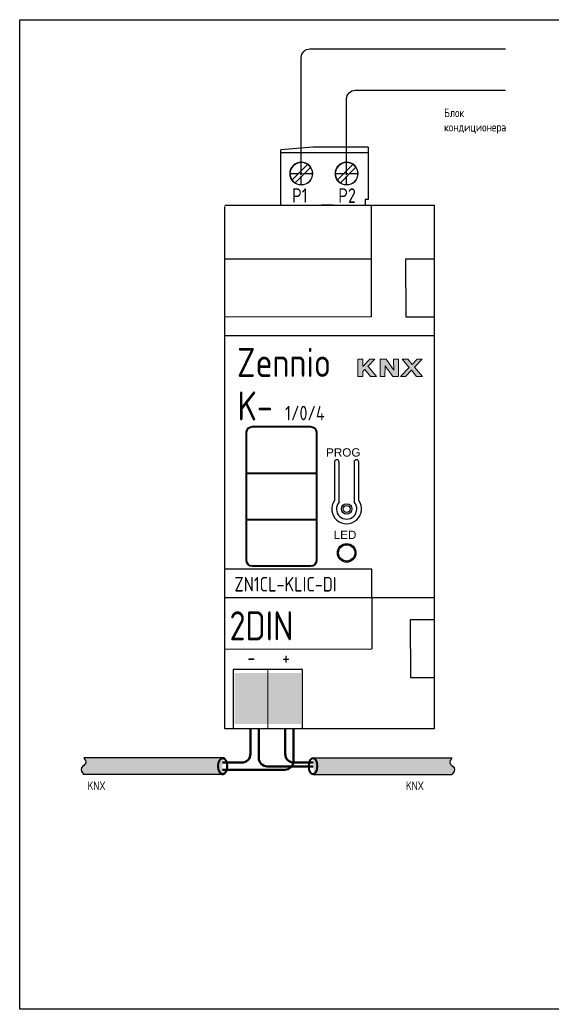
# Model space of a CAD drawing. Header units: millimetres. Extents: x -559267 to 14075, y 0 to 209897.
# Drawn here: x 1260 to 1414.5, y 0 to 287 of the extents above; entities that cross this region are included whole.
import ezdxf

# ---------------------------------------------------------------- set-up
doc = ezdxf.new("R2010")
doc.units = ezdxf.units.MM
doc.linetypes.add('CENTER2', pattern=[28.575, 19.05, -3.175, 3.175, -3.175])
doc.layers.add('Zennio модули', color=7, linetype='Continuous')
doc.styles.get("Standard").update_dxf_attribs({"font": 'arial.ttf'})
doc.styles.add('Unecom', font='GOST2304A_0.ttf', dxfattribs={"height": 2.5})

# ---------------------------------------------------------------- blocks, each defined once
blk = doc.blocks.new('*U37')
at = {"layer": 'Zennio модули', "color": 0, "linetype": 'CENTER2', "transparency": 16777216}
for p, q in [((0, 0.38), (0, 2.02)), ((-1.99, 0), (-0.38, 0)), ((0, -1.99), (0, -0.38)), ((0.38, 0), (1.98, 0))]:
    blk.add_line(p, q, dxfattribs=at)
at = {"layer": 'Zennio модули', "color": 0, "linetype": 'Continuous', "transparency": 16777216}
for p, q in [((0, -0.19), (0, 0.19)), ((-0.19, 0), (0.19, 0))]:
    blk.add_line(p, q, dxfattribs=at)
blk = doc.blocks.new('*U38')
at = {"layer": 'Zennio модули', "color": 0, "linetype": 'CENTER2', "transparency": 16777216}
for p, q in [((0, 0.38), (0, 2.02)), ((-1.99, 0), (-0.38, 0)), ((0.38, 0), (1.98, 0)), ((0, -1.99), (0, -0.38))]:
    blk.add_line(p, q, dxfattribs=at)
at = {"layer": 'Zennio модули', "color": 0, "linetype": 'Continuous', "transparency": 16777216}
for p, q in [((-0.19, 0), (0.19, 0)), ((0, -0.19), (0, 0.19))]:
    blk.add_line(p, q, dxfattribs=at)
blk = doc.blocks.new('Zennio KNX  to Daikin Industrial')
at = {"layer": 'Zennio модули', "lineweight": 13}
h = blk.add_hatch(color=256, dxfattribs=at)
h.dxf.hatch_style = 2
h.paths.add_polyline_path([(24.75, 17.24), (24.63, 17.39), (25.82, 18.6), (24.97, 18.6), (23.75, 17.36), (23.75, 17.36), (23.75, 18.6), (22.91, 18.6), (22.91, 15.66), (23.75, 15.66), (23.75, 16.5), (24.08, 16.84), (25.07, 15.66), (26.08, 15.66)])
h = blk.add_hatch(color=256, dxfattribs=at)
h.dxf.hatch_style = 2
h.paths.add_polyline_path([(27.74, 18.61), (29.05, 16.76), (29.04, 18.6), (29.88, 18.6), (29.88, 15.67), (28.91, 15.67), (27.56, 17.49), (27.55, 15.67), (26.72, 15.67), (26.72, 18.61)])
h = blk.add_hatch(color=256, dxfattribs=at)
h.dxf.hatch_style = 2
h.paths.add_polyline_path([(33.99, 15.66), (32.98, 15.66), (32.09, 16.72), (31.06, 15.66), (30.21, 15.66), (31.71, 17.18), (30.52, 18.6), (31.5, 18.6), (32.25, 17.73), (33.11, 18.6), (33.95, 18.6), (32.63, 17.27)])
at = {"layer": 'Zennio модули', "linetype": 'Continuous', "lineweight": 15}
h = blk.add_hatch(color=256, dxfattribs=at)
h.dxf.hatch_style = 1
h.paths.add_polyline_path([(7.41, -35.31), (1.7, -35.31), (1.7, -44.12), (7.41, -44.12)])
h = blk.add_hatch(color=1, dxfattribs=at)
h.dxf.hatch_style = 1
h.paths.add_polyline_path([(13.12, -35.31), (7.41, -35.31), (7.41, -44.12), (13.12, -44.12)])
at = {"layer": 'Zennio модули'}
for p, q in [((15.15, 55.1), (9.65, 54.6)), ((9.65, 45.1), (9.65, 54.6)), ((24.65, 55.1), (15.15, 55.1)), ((24.65, 55.1), (24.65, 46.1)), ((24.65, 54.1), (9.65, 54.1)), ((24.65, 46.1), (24.15, 46.1)), ((24.15, 46.1), (24.15, 45.1)), ((0, 45.1), (36, 45.1)), ((0, -44.9), (0, 44.9)), ((18.65, 45.1), (16.65, 45.1)), ((18.65, 45.1), (24.65, 45.1)), ((36, 45.1), (36, -44.9)), ((0, 22.67), (36, 22.67)), ((0, -22.33), (36, -22.33)), ((36, -44.9), (0, -44.9))]:
    blk.add_line(p, q, dxfattribs=at)
at = {"layer": 'Zennio модули', "lineweight": 13}
for p, q in [((14.23, 52.09), (11.59, 49.46)), ((14.72, 51.6), (12.09, 48.96)), ((22.02, 52.09), (19.39, 49.46)), ((22.51, 51.6), (19.88, 48.96)), ((23.75, 18.6), (22.91, 18.6)), ((22.91, 18.6), (22.91, 15.66)), ((24.97, 18.6), (23.75, 17.36)), ((23.75, 17.36), (23.75, 18.6)), ((23.75, 17.36), (23.75, 17.36)), ((24.63, 17.39), (25.82, 18.6)), ((24.75, 17.24), (24.63, 17.39)), ((26.08, 15.66), (24.75, 17.24)), ((25.82, 18.6), (24.97, 18.6)), ((26.72, 15.67), (26.72, 18.61)), ((26.72, 18.61), (27.74, 18.61)), ((27.56, 17.49), (27.55, 15.67)), ((28.91, 15.67), (27.56, 17.49)), ((27.74, 18.61), (29.05, 16.76)), ((29.05, 16.76), (29.04, 18.6)), ((29.04, 18.6), (29.88, 18.6)), ((29.88, 18.6), (29.88, 15.67)), ((30.21, 15.66), (31.71, 17.18)), ((31.71, 17.18), (30.52, 18.6)), ((30.52, 18.6), (31.5, 18.6)), ((31.5, 18.6), (32.25, 17.73)), ((32.25, 17.73), (33.11, 18.6)), ((33.95, 18.6), (32.63, 17.27)), ((32.63, 17.27), (33.99, 15.66)), ((33.11, 18.6), (33.95, 18.6)), ((22.91, 15.66), (23.75, 15.66)), ((23.75, 16.5), (24.08, 16.84)), ((23.75, 15.66), (23.75, 16.5)), ((24.08, 16.84), (25.07, 15.66)), ((25.07, 15.66), (26.08, 15.66)), ((27.55, 15.67), (26.72, 15.67)), ((29.88, 15.67), (28.91, 15.67)), ((31.06, 15.66), (30.21, 15.66)), ((32.09, 16.72), (31.06, 15.66)), ((32.98, 15.66), (32.09, 16.72)), ((33.99, 15.66), (32.98, 15.66))]:
    blk.add_line(p, q, dxfattribs=at)
at = {"layer": 'Zennio модули', "linetype": 'Continuous'}
for p, q in [((25.15, 45.1), (25.18, 25.9)), ((0, 35.86), (25.16, 35.9)), ((31.16, 35.85), (36, 35.86)), ((31.18, 25.85), (31.16, 35.85)), ((25.18, 25.9), (0, 25.86)), ((36, 25.86), (31.18, 25.85)), ((18.85, 0.93), (18.86, -5.67)), ((19.66, -5.95), (19.65, 0.93)), ((22.25, 0.93), (22.26, -5.94)), ((23.06, -5.66), (23.05, 0.94)), ((25.27, -22.33), (25.27, -31.2)), ((31.97, -26.15), (36, -26.14)), ((31.99, -36.15), (31.97, -26.15)), ((0, -31.24), (25.27, -31.2)), ((36, -36.14), (31.99, -36.15))]:
    blk.add_line(p, q, dxfattribs=at)
at = {"layer": 'Zennio модули', "lineweight": 35}
for p, q in [((3.76, -0.97), (15.76, -0.97)), ((15.76, -8.97), (3.76, -8.97))]:
    blk.add_line(p, q, dxfattribs=at)
at = {"layer": 'Zennio модули', "lineweight": 15}
blk.add_line((7.4, -34.74), (7.4, -44.9), dxfattribs=at)
at = {"layer": 'Zennio модули'}
for points in [[(25.27, -22.33), (25.27, -17.48), (0, -17.48)], [(13.38, -44.9), (13.38, -34.74), (1.43, -34.74), (1.43, -44.9)]]:
    blk.add_lwpolyline(points, dxfattribs=at)
at = {"layer": 'Zennio модули', "lineweight": 13}
for centre, radius in [((13.16, 50.53), 1.99), ((13.16, 50.53), 1.89), ((20.95, 50.53), 1.99), ((20.95, 50.53), 1.89)]:
    blk.add_circle(centre, radius, dxfattribs=at)
at = {"layer": 'Zennio модули', "linetype": 'Continuous'}
for centre, radius in [((20.96, -7.12), 0.9), ((20.96, -7.12), 0.6), ((20.97, -14.68), 1.6), ((20.97, -14.68), 1.4)]:
    blk.add_circle(centre, radius, dxfattribs=at)
for centre, radius, start, end in [((19.25, 0.93), 0.4, 0.1006, 180.1006), ((22.65, 0.93), 0.4, 0.1006, 180.1006), ((20.96, -7.12), 2.55, 145.5402, 34.6609), ((20.96, -7.12), 1.75, 138.0759, 42.1252)]:
    blk.add_arc(centre, radius, start, end, dxfattribs=at)
at = {"layer": 'Zennio модули', "lineweight": 35}
for points in [[(3.76, 6.07), (3.76, 6.6), (4.2, 7.03), (4.76, 7.03)], [(4.76, 7.03), (4.76, 7.03), (14.76, 7.03), (14.76, 7.03)], [(14.76, 7.03), (15.31, 7.03), (15.76, 6.6), (15.76, 6.07)], [(3.76, -16.01), (3.76, -16.01), (3.76, 6.07), (3.76, 6.07)], [(15.76, 6.07), (15.76, 6.07), (15.76, -16.01), (15.76, -16.01)], [(4.76, -16.97), (4.2, -16.97), (3.76, -16.54), (3.76, -16.01)], [(14.76, -16.97), (14.76, -16.97), (4.76, -16.97), (4.76, -16.97)], [(15.76, -16.01), (15.76, -16.54), (15.31, -16.97), (14.76, -16.97)]]:
    blk.add_open_spline(points, degree=3, dxfattribs=at)
at = {"layer": 'Zennio модули', "linetype": 'CENTER2'}
for name, p in [('*U38', (13.16, 50.53)), ('*U37', (20.95, 50.53))]:
    blk.add_blockref(name, p, dxfattribs=at)
at = {"style": 'Unecom'}
blk.add_attdef('АДРЕС', (10.39, 8.11), '', height=2.5, dxfattribs=at)
at = {"layer": 'Zennio модули', "lineweight": 13, "style": 'Unecom'}
for s, height, p in [('Zennio', 5, (2.11, 15.56)), ('K-', 5, (2.2, 8.07)), ('ZN1CL-KLIC-DI', 2.5, (1.67, -21.32)), ('2DIN', 5, (0.81, -29.72))]:
    blk.add_text(s, height=height, dxfattribs=at).set_placement(p)
at = {"layer": 'Zennio модули'}
for s, p in [('PROG', (17.42, 1.87)), ('LED', (18.73, -12.29))]:
    blk.add_text(s, height=1.439, dxfattribs=at).set_placement(p)
at = {"layer": 'Zennio модули', "lineweight": 13, "char_height": 2.5, "attachment_point": 1, "style": 'Unecom'}
for s, insert, width in [('P1', (11.57, 48), 3.9263), ('P2', (19.52, 48), 3.9263), ('\\pxqc;-', (0.82, -31.44), 7.4694), ('\\pxqc;+', (6.8, -31.44), 7.4694)]:
    blk.add_mtext(s, dxfattribs=dict(at, insert=insert, width=width))

msp = doc.modelspace()

# ---------------------------------------------------------------- hatches: boundary and pattern name
at = {"true_color": 0x136734}
h = msp.add_hatch(color=116, dxfattribs=at)
h.dxf.hatch_style = 1
edge = h.paths.add_edge_path()
edge.add_spline(control_points=[(1278.54, 72.96), (1278.92, 72.42), (1279.74, 71.25), (1277.19, 70.1), (1278.08, 68.76), (1278.54, 68.07)], knot_values=[0, 0, 0, 0, 6.554301, 14.269943, 22.422464, 22.422464, 22.422464, 22.422464], degree=3, periodic=0)
edge.add_line((1278.54, 68.07), (1318.76, 68.07))
edge.add_ellipse((1318.86, 70.51), major_axis=(0, -2.45), ratio=0.582094, start_angle=180, end_angle=355.9541, ccw=False)
edge.add_line((1317.67, 72.96), (1278.54, 72.96))
h = msp.add_hatch(color=256)
h.dxf.hatch_style = 1
edge = h.paths.add_edge_path()
edge.add_spline(control_points=[(1318.87, 68.32), (1318.84, 68.32), (1318.81, 68.32), (1318.7, 68.34), (1318.61, 68.37), (1318.41, 68.5), (1318.29, 68.61), (1318.07, 68.91), (1317.98, 69.09), (1317.81, 69.56), (1317.74, 69.85), (1317.69, 70.46), (1317.7, 70.77), (1317.77, 71.27), (1317.81, 71.46), (1317.93, 71.82), (1318.01, 71.98), (1318.17, 72.26), (1318.26, 72.38), (1318.45, 72.56), (1318.55, 72.62), (1318.73, 72.69), (1318.82, 72.71), (1319, 72.69), (1319.09, 72.66), (1319.28, 72.56), (1319.38, 72.48), (1319.6, 72.22), (1319.72, 72.02), (1319.84, 71.7), (1319.87, 71.63), (1319.89, 71.54)], knot_values=[2.040503, 2.040503, 2.040503, 2.040503, 2.127043, 2.127043, 2.384956, 2.384956, 2.719847, 2.719847, 3.054739, 3.054739, 3.455208, 3.455208, 3.855678, 3.855678, 4.130116, 4.130116, 4.404554, 4.404554, 4.678993, 4.678993, 4.953431, 4.953431, 5.227869, 5.227869, 5.502307, 5.502307, 5.776745, 5.776745, 6.163398, 6.163398, 6.283185, 6.283185, 6.283185, 6.283185], degree=3, periodic=0)
edge.add_line((1319.89, 71.54), (1320.16, 71.54))
edge.add_ellipse((1318.87, 70.51), major_axis=(0, -2.45), ratio=0.582094, start_angle=115.0189, end_angle=360)
edge.add_ellipse((1318.87, 70.51), major_axis=(0, -2.45), ratio=0.582094, start_angle=0, end_angle=115.0189)
edge.add_line((1320.16, 71.54), (1319.89, 71.54))
edge.add_spline(control_points=[(1319.89, 71.54), (1319.94, 71.37), (1319.98, 71.17), (1320.04, 70.68), (1320.04, 70.38), (1319.98, 69.8), (1319.92, 69.52), (1319.77, 69.12), (1319.7, 68.98), (1319.54, 68.73), (1319.46, 68.63), (1319.29, 68.47), (1319.2, 68.41), (1319.03, 68.34), (1318.95, 68.32), (1318.87, 68.32)], knot_values=[0, 0, 0, 0, 0.266866, 0.266866, 0.653518, 0.653518, 1.040171, 1.040171, 1.290254, 1.290254, 1.540337, 1.540337, 1.79042, 1.79042, 2.040503, 2.040503, 2.040503, 2.040503], degree=3, periodic=0)
h = msp.add_hatch(color=256)
h.dxf.hatch_style = 1
edge = h.paths.add_edge_path()
edge.add_spline(control_points=[(1345.09, 68.32), (1345.11, 68.32), (1345.14, 68.32), (1345.26, 68.34), (1345.34, 68.37), (1345.55, 68.5), (1345.67, 68.61), (1345.88, 68.91), (1345.98, 69.09), (1346.15, 69.56), (1346.21, 69.85), (1346.27, 70.46), (1346.26, 70.77), (1346.19, 71.27), (1346.14, 71.46), (1346.02, 71.82), (1345.95, 71.98), (1345.78, 72.26), (1345.69, 72.38), (1345.5, 72.56), (1345.41, 72.62), (1345.22, 72.69), (1345.13, 72.71), (1344.95, 72.69), (1344.86, 72.66), (1344.67, 72.56), (1344.57, 72.48), (1344.35, 72.22), (1344.23, 72.02), (1344.11, 71.7), (1344.09, 71.63), (1344.06, 71.54)], knot_values=[2.040503, 2.040503, 2.040503, 2.040503, 2.127043, 2.127043, 2.384956, 2.384956, 2.719847, 2.719847, 3.054739, 3.054739, 3.455208, 3.455208, 3.855678, 3.855678, 4.130116, 4.130116, 4.404554, 4.404554, 4.678993, 4.678993, 4.953431, 4.953431, 5.227869, 5.227869, 5.502307, 5.502307, 5.776745, 5.776745, 6.163398, 6.163398, 6.283185, 6.283185, 6.283185, 6.283185], degree=3, periodic=0)
edge.add_spline(control_points=[(1345.09, 68.32), (1345, 68.32), (1344.92, 68.34), (1344.75, 68.41), (1344.66, 68.47), (1344.49, 68.63), (1344.41, 68.73), (1344.26, 68.98), (1344.19, 69.12), (1344.04, 69.52), (1343.97, 69.8), (1343.91, 70.38), (1343.91, 70.68), (1343.97, 71.17), (1344.01, 71.37), (1344.06, 71.54)], knot_values=[0, 0, 0, 0, 0.250083, 0.250083, 0.500166, 0.500166, 0.750249, 0.750249, 1.000332, 1.000332, 1.386984, 1.386984, 1.773637, 1.773637, 2.040503, 2.040503, 2.040503, 2.040503], degree=3, periodic=0)
edge.add_line((1344.06, 71.54), (1343.8, 71.54))
edge.add_ellipse((1345.09, 70.51), major_axis=(0, -2.45), ratio=0.582094, start_angle=244.9811, end_angle=360)
edge.add_ellipse((1345.09, 70.51), major_axis=(0, -2.45), ratio=0.582094, start_angle=0, end_angle=244.9811)
edge.add_line((1343.8, 71.54), (1344.06, 71.54))
h = msp.add_hatch(color=116, dxfattribs=at)
h.dxf.hatch_style = 1
edge = h.paths.add_edge_path()
edge.add_ellipse((1345.09, 70.51), major_axis=(0, -2.45), ratio=0.582094, start_angle=4.0459, end_angle=180)
edge.add_line((1345.42, 68.07), (1385.41, 68.07))
edge.add_spline(control_points=[(1385.41, 68.07), (1385.87, 68.76), (1386.76, 70.1), (1384.21, 71.25), (1385.03, 72.42), (1385.41, 72.96)], knot_values=[0, 0, 0, 0, 2.03813, 3.967041, 5.605616, 5.605616, 5.605616, 5.605616], degree=3, periodic=0)
edge.add_line((1385.41, 72.96), (1345.36, 72.96))

# ---------------------------------------------------------------- linework, layer by layer
for points in [[(1341.68, 242.38), (1341.68, 276.06, -0.414214), (1344.18, 278.56), (1400.91, 278.56)], [(1354.83, 242.38), (1354.83, 264.06, -0.414214), (1357.33, 266.56), (1400.91, 266.56)]]:
    msp.add_lwpolyline(points, format="xyb")
at = {"lineweight": 40}
for points in [[(1326.94, 81.37), (1326.94, 74.04, -0.414214), (1324.44, 71.54), (1318.87, 71.54)], [(1329.33, 81.37), (1329.33, 72.92, 0.414214), (1331.83, 70.42), (1345.09, 70.42)]]:
    msp.add_lwpolyline(points, format="xyb", dxfattribs=at)
at = {"color": 1, "lineweight": 40}
for points in [[(1339.42, 81.37), (1339.42, 71.98, -0.414214), (1336.92, 69.48), (1328.93, 69.48)], [(1345.09, 71.54), (1339.52, 71.54, -0.414214), (1337.02, 74.04), (1337.02, 81.37)]]:
    msp.add_lwpolyline(points, format="xyb", dxfattribs=at)
for points in [[(1318.87, 72.96), (1278.55, 72.96)], [(1345.09, 72.96), (1385.41, 72.96)], [(1318.77, 68.07), (1278.55, 68.07)], [(1345.19, 68.07), (1385.41, 68.07)]]:
    msp.add_lwpolyline(points)
msp.add_lwpolyline([(1318.87, 69.48), (1328.93, 69.48)], dxfattribs=at)
for start_param, end_param in [(3.141593, 6.21257), (6.21257, 9.424778)]:
    msp.add_ellipse((1318.86, 70.51), major_axis=(0, -2.45), ratio=0.582094, start_param=start_param, end_param=end_param)
msp.add_ellipse((1318.86, 70.51), major_axis=(0, -2.45), ratio=0.582094)
msp.add_ellipse((1318.86, 70.51), major_axis=(0, -2.45), ratio=0.582094)
msp.add_ellipse((1318.86, 70.51), major_axis=(0, -2.45), ratio=0.582094)
msp.add_ellipse((1318.86, 70.51), major_axis=(0, -2.45), ratio=0.582094)
msp.add_ellipse((1318.86, 70.51), major_axis=(0, -2.45), ratio=0.582094)
msp.add_ellipse((1318.86, 70.51), major_axis=(0, -2.45), ratio=0.582094)
msp.add_ellipse((1318.86, 70.51), major_axis=(0, -2.45), ratio=0.582094)
msp.add_ellipse((1318.86, 70.51), major_axis=(0, -2.45), ratio=0.582094)
msp.add_ellipse((1318.86, 70.51), major_axis=(0, -2.45), ratio=0.582094)
msp.add_ellipse((1318.86, 70.51), major_axis=(0, -2.45), ratio=0.582094)
msp.add_ellipse((1318.86, 70.51), major_axis=(0, -2.45), ratio=0.582094)
msp.add_ellipse((1318.86, 70.51), major_axis=(0, -2.45), ratio=0.582094)
msp.add_ellipse((1318.86, 70.51), major_axis=(0, -2.45), ratio=0.582094)
msp.add_ellipse((1318.86, 70.51), major_axis=(0, -2.45), ratio=0.582094)
msp.add_ellipse((1318.86, 70.51), major_axis=(0, -2.45), ratio=0.582094)
msp.add_ellipse((1318.86, 70.51), major_axis=(0, -2.45), ratio=0.582094)
at = {"extrusion": (0, 0, -1)}
msp.add_ellipse((1345.09, 70.51), major_axis=(0, -2.45), ratio=0.582094, dxfattribs=at)
for points in [[(1278.55, 72.96), (1279.16, 71.44), (1277.88, 70), (1278.55, 68.07)], [(1278.55, 72.96), (1279.16, 71.44), (1277.88, 70), (1278.55, 68.07)], [(1278.55, 72.96), (1279.16, 71.44), (1277.88, 70), (1278.55, 68.07)], [(1278.55, 72.96), (1279.16, 71.44), (1277.88, 70), (1278.55, 68.07)], [(1278.55, 72.96), (1279.16, 71.44), (1277.88, 70), (1278.55, 68.07)], [(1278.55, 72.96), (1279.16, 71.44), (1277.88, 70), (1278.55, 68.07)], [(1278.55, 72.96), (1279.16, 71.44), (1277.88, 70), (1278.55, 68.07)], [(1278.55, 72.96), (1279.16, 71.44), (1277.88, 70), (1278.55, 68.07)], [(1278.55, 72.96), (1279.16, 71.44), (1277.88, 70), (1278.55, 68.07)], [(1278.55, 72.96), (1279.16, 71.44), (1277.88, 70), (1278.55, 68.07)], [(1278.55, 72.96), (1279.16, 71.44), (1277.88, 70), (1278.55, 68.07)], [(1278.55, 72.96), (1279.16, 71.44), (1277.88, 70), (1278.55, 68.07)], [(1278.55, 72.96), (1279.16, 71.44), (1277.88, 70), (1278.55, 68.07)], [(1278.55, 72.96), (1279.16, 71.44), (1277.88, 70), (1278.55, 68.07)], [(1278.55, 72.96), (1279.16, 71.44), (1277.88, 70), (1278.55, 68.07)], [(1278.55, 72.96), (1279.16, 71.44), (1277.88, 70), (1278.55, 68.07)], [(1278.55, 72.96), (1279.16, 71.44), (1277.88, 70), (1278.55, 68.07)], [(1385.41, 72.96), (1384.79, 71.44), (1386.07, 70), (1385.41, 68.07)]]:
    msp.add_spline(points, degree=3)
for points in [[(1318.87, 68.32), (1318.95, 68.32), (1319.03, 68.34), (1319.2, 68.41), (1319.29, 68.47), (1319.46, 68.63), (1319.54, 68.73), (1319.7, 68.98), (1319.77, 69.12), (1319.92, 69.52), (1319.98, 69.8), (1320.04, 70.38), (1320.04, 70.68), (1319.97, 71.26), (1319.91, 71.54), (1319.72, 72.02), (1319.6, 72.22), (1319.38, 72.48), (1319.28, 72.56), (1319.09, 72.66), (1319, 72.69), (1318.82, 72.71), (1318.73, 72.69), (1318.55, 72.62), (1318.45, 72.56), (1318.26, 72.38), (1318.17, 72.26), (1318.01, 71.98), (1317.93, 71.82), (1317.81, 71.46), (1317.77, 71.27), (1317.7, 70.77), (1317.69, 70.46), (1317.74, 69.85), (1317.81, 69.56), (1317.98, 69.09), (1318.07, 68.91), (1318.29, 68.61), (1318.41, 68.5), (1318.61, 68.37), (1318.7, 68.34), (1318.81, 68.32), (1318.84, 68.32), (1318.87, 68.32)], [(1345.09, 68.32), (1345, 68.32), (1344.92, 68.34), (1344.75, 68.41), (1344.66, 68.47), (1344.49, 68.63), (1344.41, 68.73), (1344.26, 68.98), (1344.19, 69.12), (1344.04, 69.52), (1343.97, 69.8), (1343.91, 70.38), (1343.91, 70.68), (1343.98, 71.26), (1344.05, 71.54), (1344.23, 72.02), (1344.35, 72.22), (1344.57, 72.48), (1344.67, 72.56), (1344.86, 72.66), (1344.95, 72.69), (1345.13, 72.71), (1345.22, 72.69), (1345.41, 72.62), (1345.5, 72.56), (1345.69, 72.38), (1345.78, 72.26), (1345.95, 71.98), (1346.02, 71.82), (1346.14, 71.46), (1346.19, 71.27), (1346.26, 70.77), (1346.27, 70.46), (1346.21, 69.85), (1346.15, 69.56), (1345.98, 69.09), (1345.88, 68.91), (1345.67, 68.61), (1345.55, 68.5), (1345.34, 68.37), (1345.26, 68.34), (1345.14, 68.32), (1345.11, 68.32), (1345.09, 68.32)]]:
    msp.add_open_spline(points, degree=3, knots=[0, 0, 0, 0, 0.250083, 0.250083, 0.500166, 0.500166, 0.750249, 0.750249, 1.000332, 1.000332, 1.386984, 1.386984, 1.773637, 1.773637, 2.16029, 2.16029, 2.546943, 2.546943, 2.821381, 2.821381, 3.095819, 3.095819, 3.370257, 3.370257, 3.644695, 3.644695, 3.919134, 3.919134, 4.193572, 4.193572, 4.46801, 4.46801, 4.86848, 4.86848, 5.268949, 5.268949, 5.603841, 5.603841, 5.938732, 5.938732, 6.196645, 6.196645, 6.283185, 6.283185, 6.283185, 6.283185])
at = {"layer": 'Defpoints', "color": 6}
msp.add_lwpolyline([(1260, 287), (1445.5, 287), (1445.5, 0), (1260, 0), (1260, 287)], dxfattribs=at)

# ---------------------------------------------------------------- block references
at = {"xscale": 1.687281559643919, "yscale": 1.687281559643919, "zscale": 1.687281559643919}
msp.add_blockref('Zennio KNX  to Daikin Industrial', (1319.48, 157.13), dxfattribs=at).add_auto_attribs({'АДРЕС': '1/0/4'})

# ---------------------------------------------------------------- texts
at = {"char_height": 2.5, "attachment_point": 1, "style": 'Unecom'}
for s, insert in [('Блок\\Pкондиционера', (1383.12, 261.27)), ('KNX', (1279.68, 66.07)), ('KNX', (1372.05, 66.07))]:
    msp.add_mtext_dynamic_manual_height_columns(s, width=15.9077, gutter_width=3.12, heights=[0], dxfattribs=dict(at, insert=insert))

doc.saveas('drawing.dxf')
